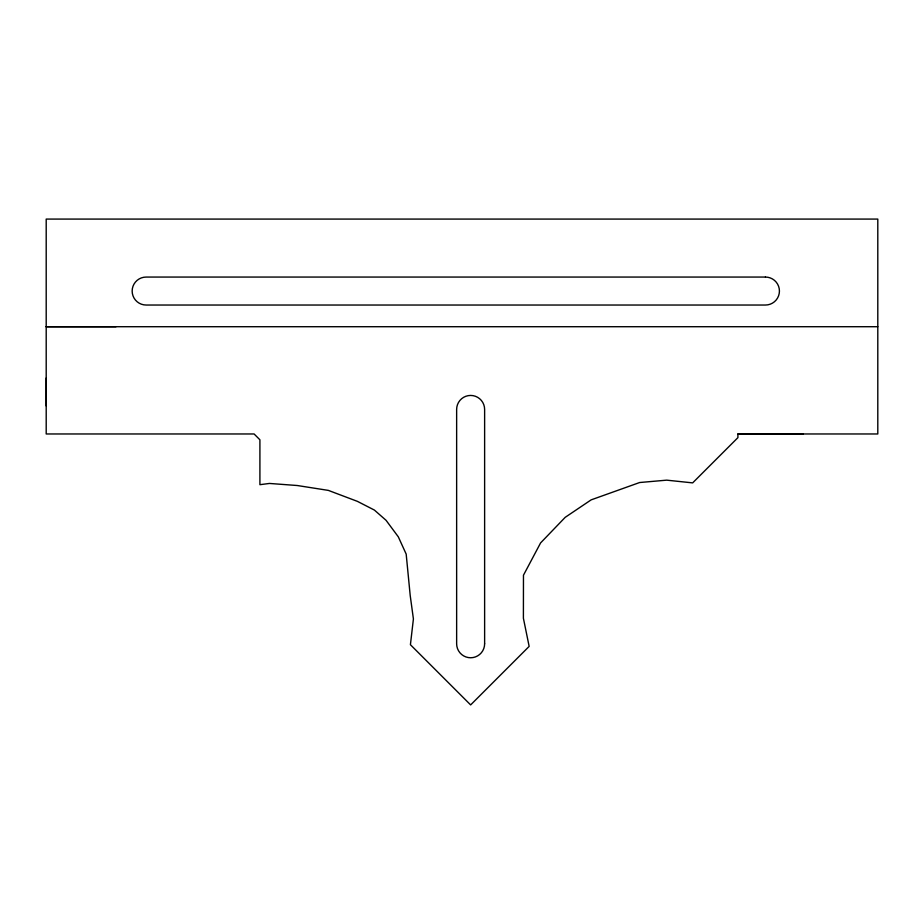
<?xml version="1.0" encoding="UTF-8"?>
<svg xmlns="http://www.w3.org/2000/svg" width="924" height="924" viewBox="0 0 924 924"><rect width="100%" height="100%" fill="white"/><g stroke="black" fill="none" stroke-linecap="round" stroke-linejoin="round"><path stroke-width="1.39" d="M46.235 405.959L46.246 377.985M116.008 326.715L46.2 326.715L877.8 326.715M737.906 433.968L877.8 433.968L877.8 219.08L46.2 219.08L46.2 433.968L254.1 433.968L259.91 439.789L259.91 484.684L269.473 483.448L297.251 485.516L328.355 490.39L357.403 501.362L374.382 510.06L386.07 520.316L398.313 536.844L406.179 554.1L410.198 595.437L413.409 618.953L410.418 644.709L470.639 704.92L529.152 646.396L523.4 618.26L523.469 575.202L540.586 542.931L565.199 517.336L591.152 499.861L639.651 482.524L666.689 480.157L692.665 482.882L737.906 437.653L737.906 433.945L803.187 433.968M765.442 277.061L146.142 277.061A13.987 13.987 0 0 0 132.155 291.048A13.987 13.987 0 0 0 146.142 305.036L765.442 305.036A13.987 13.987 0 0 0 779.429 291.048A13.987 13.987 0 0 0 765.442 277.061M484.626 643.774L484.626 409.424A13.987 13.987 0 0 0 470.639 395.437A13.987 13.987 0 0 0 456.641 409.424L456.641 643.774A13.987 13.987 0 0 0 470.639 657.761A13.987 13.987 0 0 0 484.626 643.774"/></g></svg>
